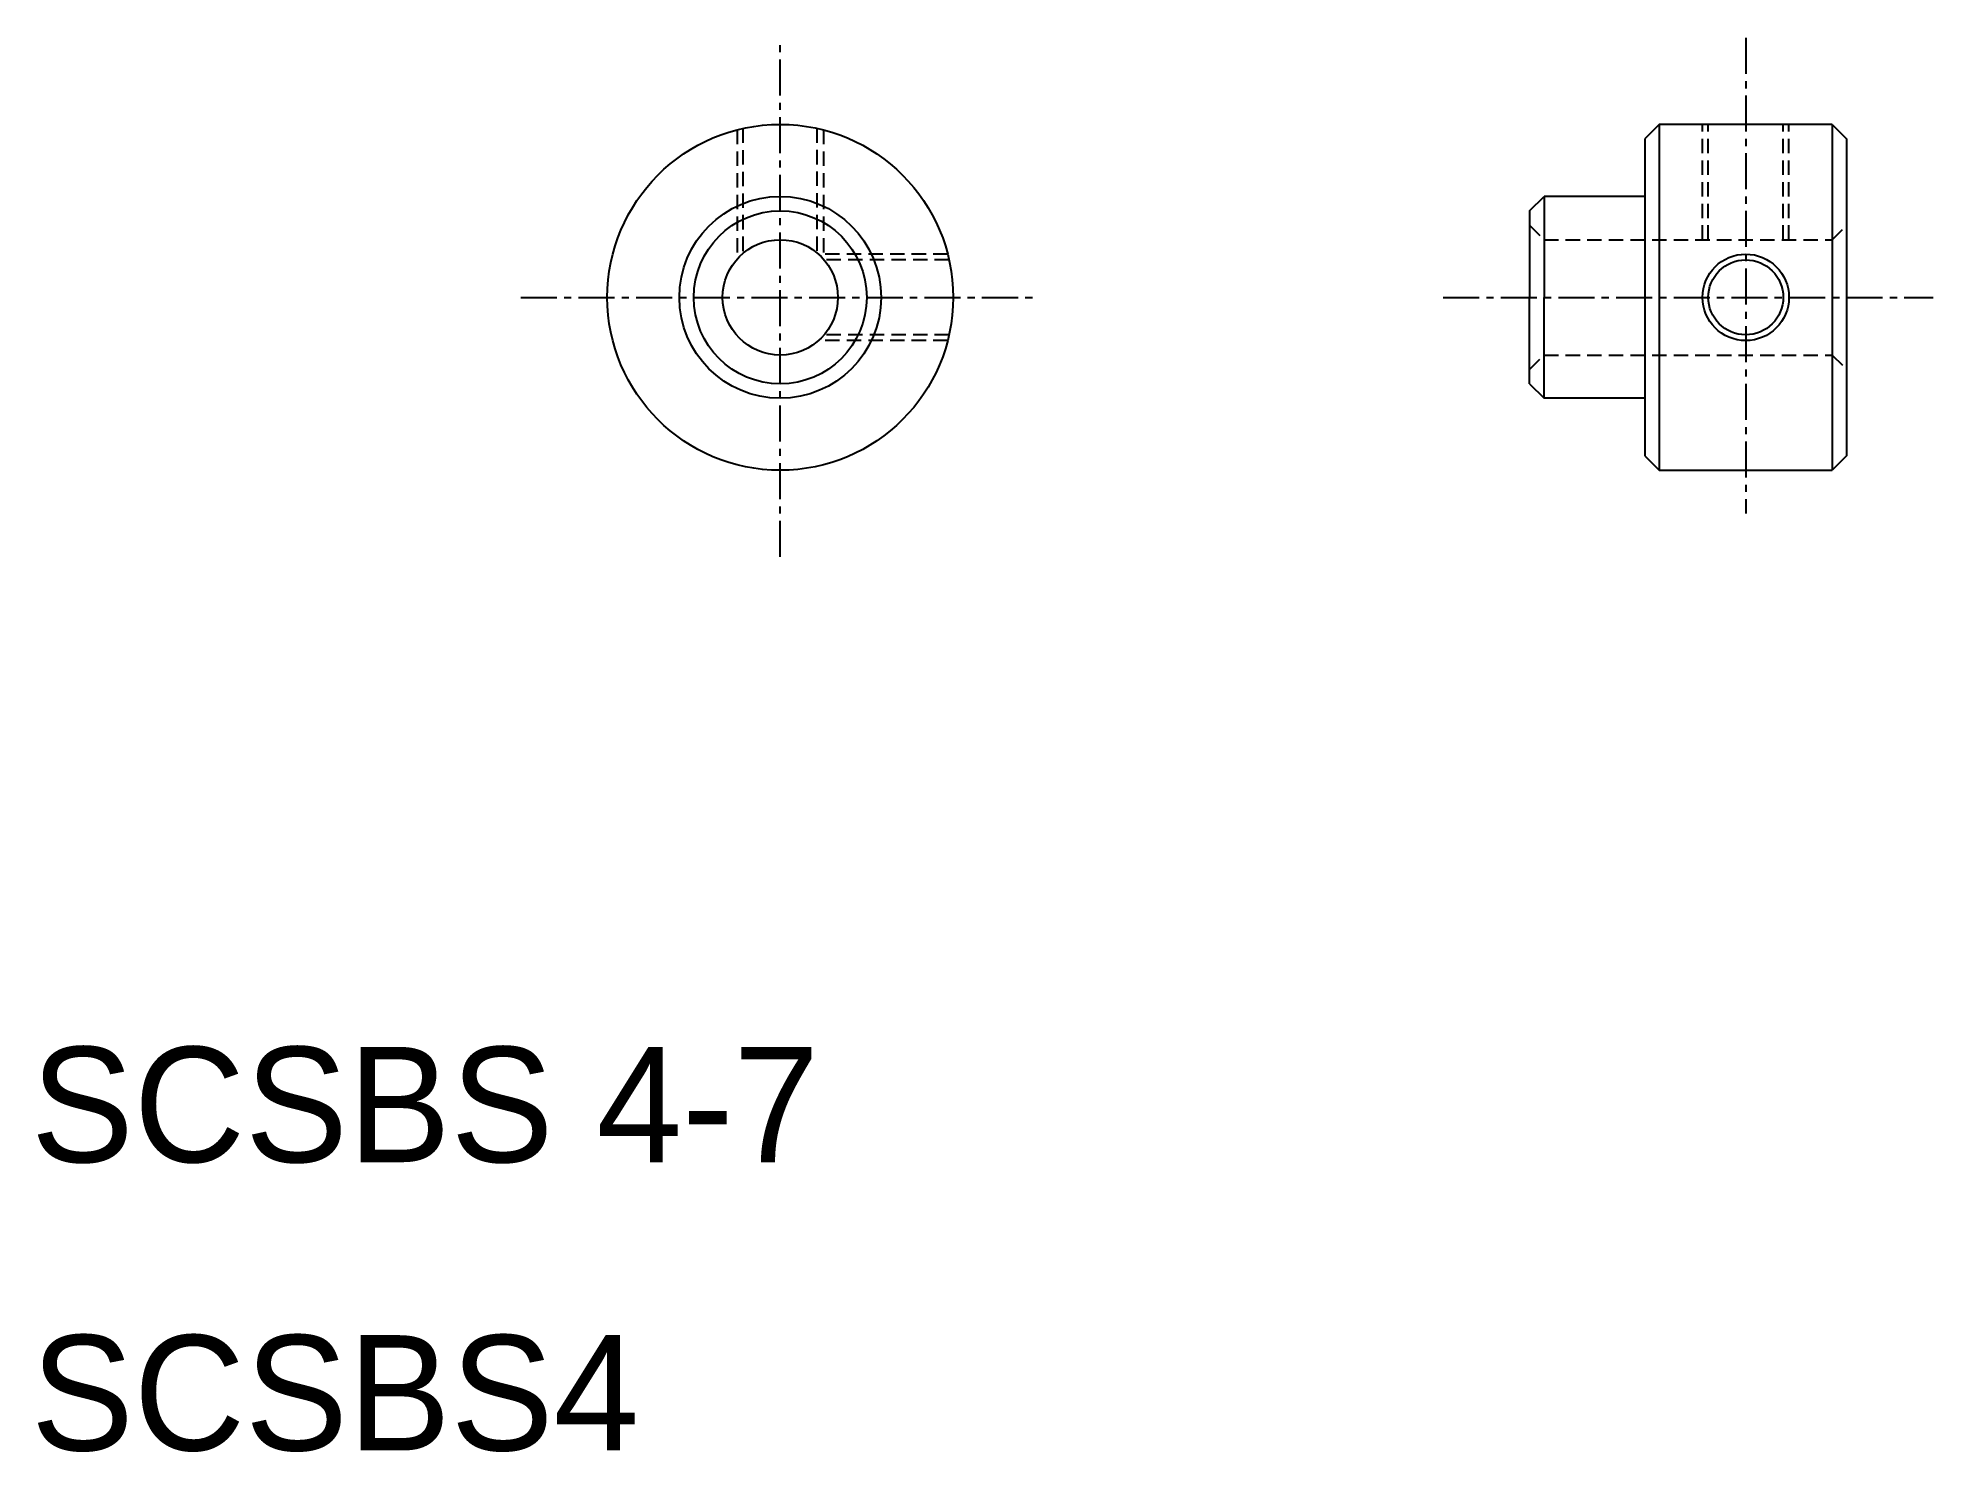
# Model space of a CAD drawing. Extents: x 10.2 to 76, y 9.9 to 59.
import ezdxf

# ---------------------------------------------------------------- set-up
doc = ezdxf.new("R2010")
doc.units = 0
doc.linetypes.add('CENTER', pattern=[2, 1.25, -0.25, 0.25, -0.25])
doc.linetypes.add('DASHED', pattern=[0.75, 0.5, -0.25])
doc.layers.get('0').update_dxf_attribs({"linetype": 'CONTINUOUS'})
doc.layers.add('CENTER', color=1, linetype='CENTER')

msp = doc.modelspace()

# ---------------------------------------------------------------- linework, layer by layer
at = {"color": 7, "linetype": 'CONTINUOUS'}
for p, q in [((66.5, 56), (66, 55.5)), ((72.5, 56), (66.5, 56)), ((66.5, 56), (66.5, 44)), ((72.5, 56), (73, 55.5)), ((72.5, 56), (72.5, 44)), ((66, 55.5), (66, 44.5)), ((73, 55.5), (73, 44.5)), ((62, 53), (62.5, 53.5)), ((66, 53.5), (62.5, 53.5)), ((62.5, 53.5), (62.5, 50)), ((62, 53), (62, 50)), ((62, 47), (62, 50)), ((62.5, 46.5), (62.5, 50)), ((62, 47), (62.5, 46.5)), ((66, 46.5), (62.5, 46.5)), ((66, 44.5), (66.5, 44)), ((73, 44.5), (72.5, 44)), ((66.5, 44), (72.5, 44))]:
    msp.add_line(p, q, dxfattribs=at)
at = {"color": 3, "linetype": 'DASHED'}
for p, q in [((68, 52), (68, 56)), ((68.2, 52), (68.2, 56)), ((70.8, 52), (70.8, 56)), ((71, 52), (71, 56)), ((34.5, 55.809), (34.5, 51.323)), ((34.7, 55.857), (34.7, 51.52)), ((37.275, 55.863), (37.275, 51.541)), ((37.5, 55.809), (37.5, 51.323)), ((62, 52.5), (62.5, 52)), ((62.5, 52), (72.5, 52)), ((72.5, 52), (73, 52.5)), ((41.809, 51.5), (37.323, 51.5)), ((41.857, 51.3), (37.52, 51.3)), ((41.857, 48.7), (37.52, 48.7)), ((41.809, 48.5), (37.323, 48.5)), ((62, 47.5), (62.5, 48)), ((62.5, 48), (72.5, 48)), ((72.5, 48), (73, 47.5))]:
    msp.add_line(p, q, dxfattribs=at)
at = {"color": 7, "linetype": 'CONTINUOUS'}
for centre, radius in [((36, 50), 6), ((36, 50), 3.5), ((36, 50), 3), ((36, 50), 2), ((69.5, 50), 1.3)]:
    msp.add_circle(centre, radius, dxfattribs=at)
at = {"color": 3, "linetype": 'CONTINUOUS'}
msp.add_circle((69.5, 50), 1.5, dxfattribs=at)
at = {"layer": 'CENTER', "color": 1, "linetype": 'CENTER'}
for p, q in [((36, 41), (36, 59)), ((69.5, 59), (69.5, 42.5)), ((27, 50), (45, 50)), ((59, 50), (76, 50))]:
    msp.add_line(p, q, dxfattribs=at)

# ---------------------------------------------------------------- texts
at = {"color": 7, "linetype": 'CONTINUOUS'}
for s, p in [('SCSBS 4-7', (10, 20)), ('SCSBS4', (10, 10))]:
    msp.add_text(s, height=4, dxfattribs=at).set_placement(p)

doc.saveas('drawing.dxf')
